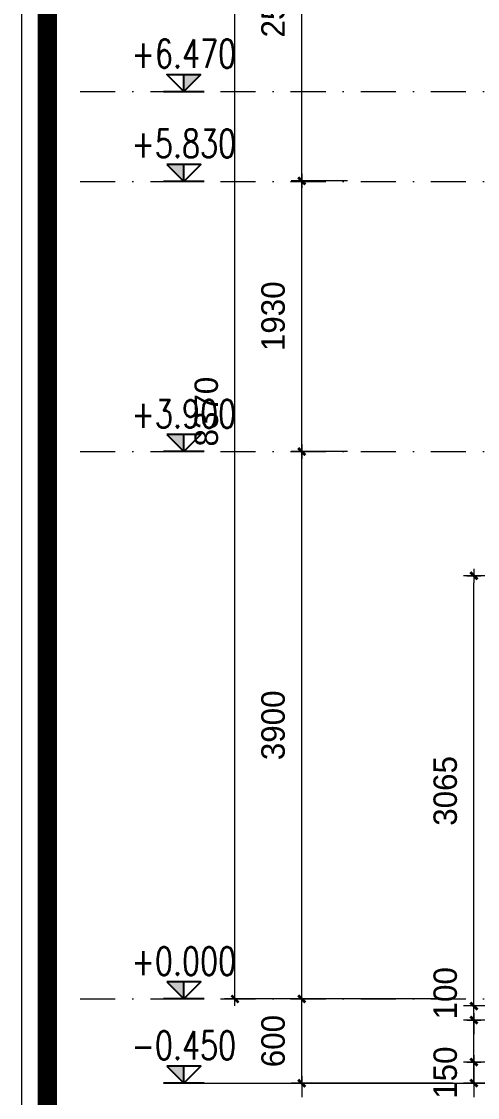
# Model space of a CAD drawing. Header units: millimetres. Extents: x 615730 to 2792744, y 139412 to 597571.
# Drawn here: x 769887 to 773139, y 290043 to 297710 of the extents above; entities that cross this region are included whole.
import ezdxf
from ezdxf.enums import TextEntityAlignment as Align

# ---------------------------------------------------------------- set-up
doc = ezdxf.new("R2010")
doc.units = ezdxf.units.MM
doc.header["$MEASUREMENT"] = 0
doc.header["$PDMODE"] = 34
doc.linetypes.add('DASHDOT', pattern=[1, 0.5, -0.25, 0, -0.25])
doc.layers.get('0').update_dxf_attribs({"lineweight": 5})
for name, color, linetype, lineweight in [('5-020', 5, 'Continuous', 15), ('KT', 148, 'Continuous', 18), ('thay', 7, 'Continuous', 15), ('TIM TRUC', 149, 'DASHDOT', 9)]:
    doc.layers.add(name, color=color, linetype=linetype, lineweight=lineweight)
for name, color, linetype in [('8', 8, 'Continuous'), ('H', 252, 'Continuous'), ('TEXT', 2, 'Continuous')]:
    doc.layers.add(name, color=color, linetype=linetype)
doc.styles.add('DIM', font='txt.shx', dxfattribs={"height": 120})
doc.styles.add('VNI-AVO', font='vni-roms.shx')
doc.dimstyles.new('1-50b', dxfattribs={"dimtxt": 167, "dimasz": 50, "dimexe": 75, "dimexo": 150, "dimgap": 120, "dimtad": 1, "dimdec": 0, "dimzin": 12, "dimtxsty": 'VNI-AVO', "dimblk": ']', "dimcen": 0, "dimdle": 50, "dimclrd": 252, "dimclre": 252, "dimclrt": 2, "dimadec": 0, "dimazin": 0, "dimtfac": 1, "dimtdec": 0, "dimtix": 1, "dimtmove": 2, "dimatfit": 0, "dimldrblk": 'OPEN90', "dimfxl": 1, "dimlwd": -1, "dimlwe": -1, "dimarcsym": 0})

# ---------------------------------------------------------------- blocks, each defined once
blk = doc.blocks.new('Cao do mat dung')
at = {"layer": '8'}
blk.add_hatch(color=256, dxfattribs=at).paths.add_polyline_path([(125, 125), (0, 125), (0, 0)])
for p, q in [((0, 0), (0, 125)), ((-150, 0), (150, 0))]:
    blk.add_line(p, q)
blk.add_lwpolyline([(125, 125), (0, 0), (-125, 125)], close=True)
at = {"layer": 'TEXT', "style": 'DIM', "width": 0.75}
blk.add_attdef('%%P0.000', text='', height=180, dxfattribs=at).set_placement((0, 175), align=Align.CENTER)
blk = doc.blocks.new(']')
for p, q in [((1, 0), (-1, 0)), ((0, 1), (0, -1))]:
    blk.add_line(p, q)
at = {"color": 9, "const_width": 0.4}
blk.add_lwpolyline([(-0.51, -0.51), (0.51, 0.51)], dxfattribs=at)
blk = doc.blocks.new('*D522')
at = {"layer": 'DEFPOINTS', "color": 0, "ltscale": 10, "transparency": 16777216}
for p in [(771885.5, 290745), (773116.3, 290745, -13.1), (773116.3, 290145, -13.1)]:
    blk.add_point(p, dxfattribs=at)
at = {"layer": 'KT', "color": 252, "ltscale": 10, "transparency": 16777216}
for p, q in [((771885.5, 290795), (771885.5, 290845)), ((772966.3, 290745), (771810.5, 290745)), ((771885.5, 290145), (771885.5, 290745)), ((772966.3, 290145), (771810.5, 290145)), ((771885.5, 290095), (771885.5, 290045))]:
    blk.add_line(p, q, dxfattribs=at)
at = {"layer": 'KT', "color": 252, "ltscale": 10, "transparency": 16777216, "xscale": 50, "yscale": 50, "zscale": 50}
for p, rotation in [((771885.5, 290745), 270), ((771885.5, 290145), 90)]:
    blk.add_blockref(']', p, dxfattribs=dict(at, rotation=rotation))
at = {"layer": 'KT', "color": 2, "ltscale": 10, "transparency": 16777216, "insert": (771682, 290445), "char_height": 167, "attachment_point": 5, "rotation": 90, "style": 'VNI-AVO'}
blk.add_mtext('600', dxfattribs=at)
blk = doc.blocks.new('_Open90')
at = {"color": 0, "linetype": 'ByBlock', "lineweight": -2}
for p, q in [((0, 0), (-1, 0)), ((-0.5, 0.5), (0, 0)), ((0, 0), (-0.5, -0.5))]:
    blk.add_line(p, q, dxfattribs=at)
blk = doc.blocks.new('*D523')
at = {"layer": 'DEFPOINTS', "color": 0, "ltscale": 10, "transparency": 16777216}
for p in [(771885.5, 294644.9), (772362.9, 294644.9), (773116.3, 290745, -13.1)]:
    blk.add_point(p, dxfattribs=at)
at = {"layer": 'KT', "color": 252, "ltscale": 10, "transparency": 16777216}
for p, q in [((772212.9, 294644.9), (771810.5, 294644.9)), ((771885.5, 290795), (771885.5, 294594.9)), ((772966.3, 290745), (771810.5, 290745))]:
    blk.add_line(p, q, dxfattribs=at)
at = {"layer": 'KT', "color": 252, "ltscale": 10, "transparency": 16777216, "xscale": 50, "yscale": 50, "zscale": 50}
for p, rotation in [((771885.5, 294644.9), 90), ((771885.5, 290745), 270)]:
    blk.add_blockref(']', p, dxfattribs=dict(at, rotation=rotation))
at = {"layer": 'KT', "color": 2, "ltscale": 10, "transparency": 16777216, "insert": (771682, 292694.9), "char_height": 167, "attachment_point": 5, "rotation": 90, "style": 'VNI-AVO'}
blk.add_mtext('3900', dxfattribs=at)
blk = doc.blocks.new('*D524')
at = {"layer": 'DEFPOINTS', "color": 0, "ltscale": 10, "transparency": 16777216}
for p in [(771885.5, 296574.5), (772362.9, 296574.5), (772362.9, 294644.9)]:
    blk.add_point(p, dxfattribs=at)
at = {"layer": 'KT', "color": 252, "ltscale": 10, "transparency": 16777216}
for p, q in [((772212.9, 296574.5), (771810.5, 296574.5)), ((771885.5, 294694.9), (771885.5, 296524.5)), ((772212.9, 294644.9), (771810.5, 294644.9))]:
    blk.add_line(p, q, dxfattribs=at)
at = {"layer": 'KT', "color": 252, "ltscale": 10, "transparency": 16777216, "xscale": 50, "yscale": 50, "zscale": 50}
for p, rotation in [((771885.5, 296574.5), 90), ((771885.5, 294644.9), 270)]:
    blk.add_blockref(']', p, dxfattribs=dict(at, rotation=rotation))
at = {"layer": 'KT', "color": 2, "ltscale": 10, "transparency": 16777216, "insert": (771682, 295609.7), "char_height": 167, "attachment_point": 5, "rotation": 90, "style": 'VNI-AVO'}
blk.add_mtext('1930', dxfattribs=at)
blk = doc.blocks.new('*D525')
at = {"layer": 'DEFPOINTS', "color": 0, "ltscale": 10, "transparency": 16777216}
for p in [(771885.5, 299114.3), (772362.9, 299114.3), (772362.9, 296574.5)]:
    blk.add_point(p, dxfattribs=at)
at = {"layer": 'KT', "color": 252, "ltscale": 10, "transparency": 16777216}
for p, q in [((772212.9, 299114.3), (771810.5, 299114.3)), ((771885.5, 296624.5), (771885.5, 299064.3)), ((772212.9, 296574.5), (771810.5, 296574.5))]:
    blk.add_line(p, q, dxfattribs=at)
at = {"layer": 'KT', "color": 252, "ltscale": 10, "transparency": 16777216, "xscale": 50, "yscale": 50, "zscale": 50}
for p, rotation in [((771885.5, 299114.3), 90), ((771885.5, 296574.5), 270)]:
    blk.add_blockref(']', p, dxfattribs=dict(at, rotation=rotation))
at = {"layer": 'KT', "color": 2, "ltscale": 10, "transparency": 16777216, "insert": (771682, 297844.4), "char_height": 167, "attachment_point": 5, "rotation": 90, "style": 'VNI-AVO'}
blk.add_mtext('2540', dxfattribs=at)
blk = doc.blocks.new('*D526')
at = {"layer": 'DEFPOINTS', "color": 0, "ltscale": 10, "transparency": 16777216}
for p in [(771409.5, 299115.3), (772356.3, 299115.3), (772362.9, 290745)]:
    blk.add_point(p, dxfattribs=at)
at = {"layer": 'KT', "color": 252, "ltscale": 10, "transparency": 16777216}
for p, q in [((772206.3, 299115.3), (771334.5, 299115.3)), ((771409.5, 290795), (771409.5, 299065.3)), ((772212.9, 290745), (771334.5, 290745))]:
    blk.add_line(p, q, dxfattribs=at)
at = {"layer": 'KT', "color": 252, "ltscale": 10, "transparency": 16777216, "xscale": 50, "yscale": 50, "zscale": 50}
for p, rotation in [((771409.5, 299115.3), 90), ((771409.5, 290745), 270)]:
    blk.add_blockref(']', p, dxfattribs=dict(at, rotation=rotation))
at = {"layer": 'KT', "color": 2, "ltscale": 10, "transparency": 16777216, "insert": (771206, 294930.1), "char_height": 167, "attachment_point": 5, "rotation": 90, "style": 'VNI-AVO'}
blk.add_mtext('8370', dxfattribs=at)
blk = doc.blocks.new('*D536')
at = {"layer": 'DEFPOINTS', "color": 0, "ltscale": 10, "transparency": 16777216}
for p in [(773113, 290295), (773477.2, 290295), (773477.2, 290145)]:
    blk.add_point(p, dxfattribs=at)
at = {"layer": 'KT', "color": 252, "ltscale": 10, "transparency": 16777216}
for p, q in [((773113, 290345), (773113, 290395)), ((773327.2, 290295), (773038, 290295)), ((773113, 290145), (773113, 290295)), ((773327.2, 290145), (773038, 290145)), ((773113, 290095), (773113, 290045))]:
    blk.add_line(p, q, dxfattribs=at)
at = {"layer": 'KT', "color": 252, "ltscale": 10, "transparency": 16777216, "xscale": 50, "yscale": 50, "zscale": 50}
for p, rotation in [((773113, 290295), 270), ((773113, 290145), 90)]:
    blk.add_blockref(']', p, dxfattribs=dict(at, rotation=rotation))
at = {"layer": 'KT', "color": 2, "ltscale": 10, "transparency": 16777216, "insert": (772909.5, 290220), "char_height": 167, "attachment_point": 5, "rotation": 90, "style": 'VNI-AVO'}
blk.add_mtext('150', dxfattribs=at)
blk = doc.blocks.new('*D537')
at = {"layer": 'DEFPOINTS', "color": 0, "ltscale": 10, "transparency": 16777216}
for p in [(773113, 290595), (773677.2, 290595), (773477.2, 290295)]:
    blk.add_point(p, dxfattribs=at)
at = {"layer": 'KT', "color": 252, "ltscale": 10, "transparency": 16777216}
for p, q in [((773113, 290645), (773113, 290695)), ((773527.2, 290595), (773038, 290595)), ((773113, 290295), (773113, 290595)), ((773327.2, 290295), (773038, 290295)), ((773113, 290245), (773113, 290195))]:
    blk.add_line(p, q, dxfattribs=at)
at = {"layer": 'KT', "color": 252, "ltscale": 10, "transparency": 16777216, "xscale": 50, "yscale": 50, "zscale": 50}
for p, rotation in [((773113, 290595), 270), ((773113, 290295), 90)]:
    blk.add_blockref(']', p, dxfattribs=dict(at, rotation=rotation))
at = {"layer": 'KT', "color": 2, "ltscale": 10, "transparency": 16777216, "insert": (773283.5, 290445), "char_height": 167, "attachment_point": 5, "rotation": 90, "style": 'VNI-AVO'}
blk.add_mtext('300', dxfattribs=at)
blk = doc.blocks.new('*D538')
at = {"layer": 'DEFPOINTS', "color": 0, "ltscale": 10, "transparency": 16777216}
for p in [(773113, 290695), (773627.2, 290695), (773677.2, 290595)]:
    blk.add_point(p, dxfattribs=at)
at = {"layer": 'KT', "color": 252, "ltscale": 10, "transparency": 16777216}
for p, q in [((773113, 290745), (773113, 290795)), ((773477.2, 290695), (773038, 290695)), ((773113, 290595), (773113, 290695)), ((773527.2, 290595), (773038, 290595)), ((773113, 290545), (773113, 290495))]:
    blk.add_line(p, q, dxfattribs=at)
at = {"layer": 'KT', "color": 252, "ltscale": 10, "transparency": 16777216, "xscale": 50, "yscale": 50, "zscale": 50}
for p, rotation in [((773113, 290695), 270), ((773113, 290595), 90)]:
    blk.add_blockref(']', p, dxfattribs=dict(at, rotation=rotation))
at = {"layer": 'KT', "color": 2, "ltscale": 10, "transparency": 16777216, "insert": (772909.5, 290785.6), "char_height": 167, "attachment_point": 5, "rotation": 90, "style": 'VNI-AVO'}
blk.add_mtext('100', dxfattribs=at)
blk = doc.blocks.new('*D539')
at = {"layer": 'DEFPOINTS', "color": 0, "ltscale": 10, "transparency": 16777216}
for p in [(773113, 293760.1), (773677.2, 293760.1), (773627.2, 290695)]:
    blk.add_point(p, dxfattribs=at)
at = {"layer": 'KT', "color": 252, "ltscale": 10, "transparency": 16777216}
for p, q in [((773527.2, 293760.1), (773038, 293760.1)), ((773113, 290745), (773113, 293710.1)), ((773477.2, 290695), (773038, 290695))]:
    blk.add_line(p, q, dxfattribs=at)
at = {"layer": 'KT', "color": 252, "ltscale": 10, "transparency": 16777216, "xscale": 50, "yscale": 50, "zscale": 50}
for p, rotation in [((773113, 293760.1), 90), ((773113, 290695), 270)]:
    blk.add_blockref(']', p, dxfattribs=dict(at, rotation=rotation))
at = {"layer": 'KT', "color": 2, "ltscale": 10, "transparency": 16777216, "insert": (772909.5, 292227.5), "char_height": 167, "attachment_point": 5, "rotation": 90, "style": 'VNI-AVO'}
blk.add_mtext('3065', dxfattribs=at)

msp = doc.modelspace()

# ---------------------------------------------------------------- linework, layer by layer
at = {"layer": '5-020', "color": 1, "elevation": 13.1}
msp.add_lwpolyline([(771190.1, 290145), (776710, 290145), (776710, 290145), (795805.1, 290145)], dxfattribs=at)
at = {"layer": 'H', "const_width": 138.2, "elevation": 13.1}
msp.add_lwpolyline([(770071.7, 285120.6), (797074.6, 285120.6), (797074.6, 304105.6), (770071.7, 304105.6)], close=True, dxfattribs=at)
at = {"layer": 'thay', "linetype": 'Continuous', "elevation": 13.1}
msp.add_lwpolyline([(769887.4, 284936.3), (797258.9, 284936.3), (797258.9, 304289.9), (769887.4, 304289.9)], close=True, dxfattribs=at)
at = {"layer": 'TIM TRUC', "ltscale": 500}
for p, q in [((770305.9, 297211, 13.1), (795696.7, 297211, 13.1)), ((770305.9, 296570.5, 13.1), (795696.7, 296570.5, 13.1)), ((770305.9, 294644.9, 13.1), (795696.7, 294644.9, 13.1)), ((770305.9, 290745, 13.1), (795696.7, 290745, 13.1))]:
    msp.add_line(p, q, dxfattribs=at)

# ---------------------------------------------------------------- block references
at = {"layer": 'TEXT'}
ref = msp.add_blockref('Cao do mat dung', (771044.5, 297211, 13.1), dxfattribs=dict(at, xscale=0.9702581369783729, yscale=0.9702581369783729, zscale=0.9702581369783729))
ref.add_attrib('%%P0.000', '+6.470', dxfattribs={"height": 200, "style": 'DIM', "width": 0.75}).set_placement((771044.5, 297380.8, 13.1), align=Align.CENTER)
ref = msp.add_blockref('Cao do mat dung', (771044.5, 296570.5, 13.1), dxfattribs=dict(at, xscale=-0.9702581369783729, yscale=0.9702581369201653, zscale=0.9702581369248033))
ref.add_attrib('%%P0.000', '+5.830', dxfattribs={"height": 200, "style": 'DIM', "width": 0.75}).set_placement((771044.5, 296740.2, 13.1), align=Align.CENTER)
ref = msp.add_blockref('Cao do mat dung', (771044.5, 294644.9, 13.1), dxfattribs=dict(at, xscale=-0.9702581369783729, yscale=0.9702581369201653, zscale=0.9702581369248033))
ref.add_attrib('%%P0.000', '+3.900', dxfattribs={"height": 200, "style": 'DIM', "width": 0.75}).set_placement((771044.5, 294814.7, 13.1), align=Align.CENTER)
ref = msp.add_blockref('Cao do mat dung', (771044.5, 290745, 13.1), dxfattribs=dict(at, xscale=-0.9702581369783729, yscale=0.9702581369201653, zscale=0.9702581369248033))
ref.add_attrib('%%P0.000', '+0.000', dxfattribs={"height": 200, "style": 'DIM', "width": 0.75}).set_placement((771044.5, 290914.7, 13.1), align=Align.CENTER)
ref = msp.add_blockref('Cao do mat dung', (771044.5, 290145, 13.1), dxfattribs=dict(at, xscale=-0.9702581369783729, yscale=0.9702581369201653, zscale=0.9702581369248033))
ref.add_attrib('%%P0.000', '-0.450', dxfattribs={"height": 200, "style": 'DIM', "width": 0.75}).set_placement((771044.5, 290314.7, 13.1), align=Align.CENTER)

# ---------------------------------------------------------------- dimensions: what is measured, and where the dimension line sits
at = {"layer": 'KT', "ltscale": 10}
for base, p1, p2, picture, middle in [((771409.5, 299115.3, 13.1), (772362.9, 290745, 13.1), (772356.3, 299115.3, 13.1), '*D526', (771206, 294930.1, 13.1)), ((771885.5, 299114.3, 13.1), (772362.9, 296574.5, 13.1), (772362.9, 299114.3, 13.1), '*D525', (771682, 297844.4, 13.1)), ((771885.5, 296574.5, 13.1), (772362.9, 294644.9, 13.1), (772362.9, 296574.5, 13.1), '*D524', (771682, 295609.7, 13.1)), ((771885.5, 294644.9, 13.1), (773116.3, 290745), (772362.9, 294644.9, 13.1), '*D523', (771682, 292694.9, 13.1)), ((773113, 293760.1), (773627.2, 290695), (773677.2, 293760.1), '*D539', (772909.5, 292227.5)), ((771885.5, 290745, 13.1), (773116.3, 290145), (773116.3, 290745), '*D522', (771682, 290445, 13.1)), ((773113, 290295), (773477.2, 290145), (773477.2, 290295), '*D536', (772909.5, 290220))]:
    dim = msp.add_linear_dim(base=base, p1=p1, p2=p2, angle=90, dimstyle='1-50b', dxfattribs=at)
    dim.commit()
    dim.dimension.update_dxf_attribs({"geometry": picture, "text_midpoint": middle})
for base, p1, p2, picture, middle in [((773113, 290695), (773677.2, 290595), (773627.2, 290695), '*D538', (772909.5, 290785.6)), ((773113, 290595), (773477.2, 290295), (773677.2, 290595), '*D537', (773283.5, 290445))]:
    dim = msp.add_linear_dim(base=base, p1=p1, p2=p2, angle=90, dimstyle='1-50b', dxfattribs=at)
    dim.commit()
    dim.dimension.update_dxf_attribs({"geometry": picture, "text_midpoint": middle, "dimtype": 160})

doc.saveas('drawing.dxf')
